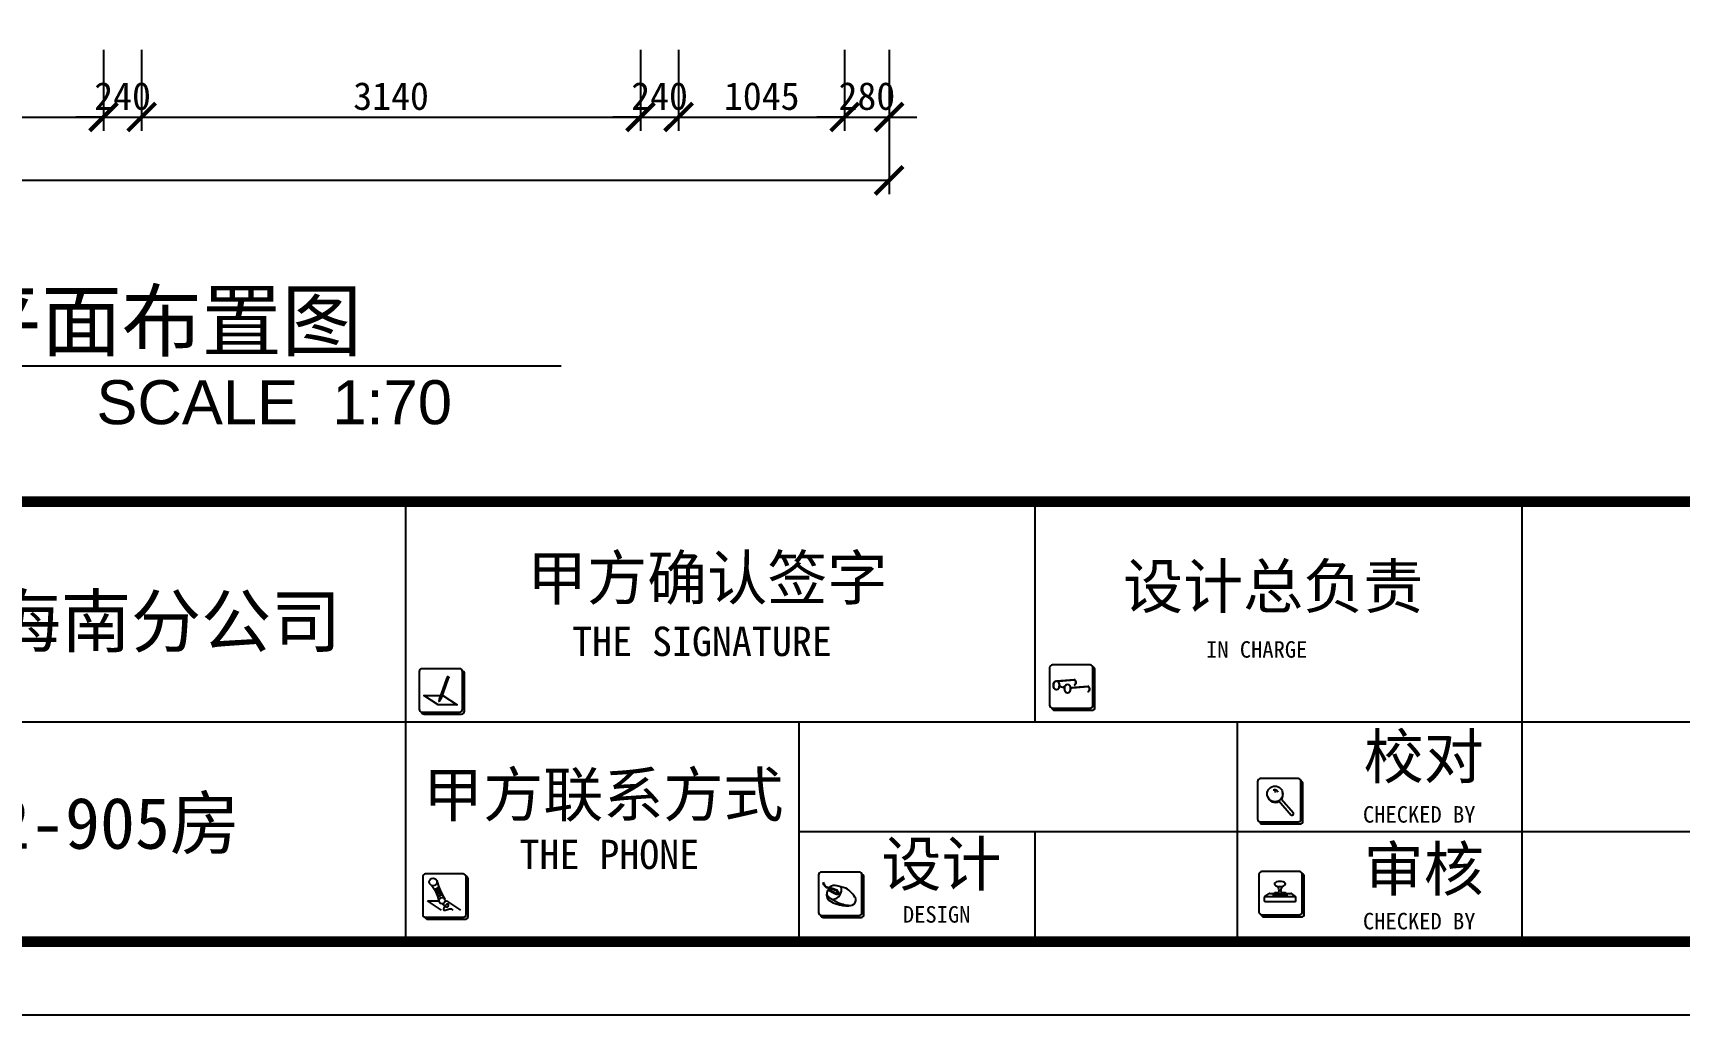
# Model space of a CAD drawing. Header units: millimetres. Extents: x -1705246 to 222838, y -3231245 to 126310.
# Drawn here: x -47214 to -36852, y -10042 to -3855 of the extents above; entities that cross this region are included whole.
import ezdxf
from ezdxf.enums import TextEntityAlignment as Align

# ---------------------------------------------------------------- set-up
doc = ezdxf.new("R2010")
doc.units = ezdxf.units.MM
doc.header["$PDMODE"] = 35
doc.layers.add('0-01图框模板说明', color=2, linetype='Continuous')
doc.layers.add('0-02图框细线', color=136, linetype='Continuous')
doc.styles.add('ar', font='arial.ttf')
doc.styles.get("Standard").update_dxf_attribs({"font": ''})
doc.styles.add('黑体', font='simhei.ttf')
doc.styles.get('Standard').set_extended_font_data('SimSun')
doc.dimstyles.new('ISO-25', dxfattribs={"dimscale": 70, "dimtxt": 2.5, "dimasz": 2.5, "dimexe": 1.25, "dimexo": 0.625, "dimtad": 1, "dimdec": 0, "dimtxsty": 'Standard', "dimblk": 'ARCHTICK', "dimcen": 2.5, "dimclrd": 251, "dimclre": 251, "dimclrt": 3, "dimadec": 0, "dimazin": 0, "dimtfac": 1, "dimtdec": 0, "dimtix": 1, "dimtmove": 2, "dimatfit": 3, "dimfxl": 1, "dimarcsym": 0})

# ---------------------------------------------------------------- blocks, each defined once
blk = doc.blocks.new('_ArchTick')
at = {"color": 0, "linetype": 'ByBlock', "const_width": 0.15}
blk.add_lwpolyline([(-0.5, -0.5), (0.5, 0.5)], dxfattribs=at)
blk = doc.blocks.new('*D425')
at = {"color": 251, "lineweight": -2}
for p, q in [((-50860, -3962), (-50860, -4472)), ((-46770, -3962), (-46770, -4472)), ((-50860, -4385), (-46770, -4385))]:
    blk.add_line(p, q, dxfattribs=at)
at = {"layer": 'Defpoints', "color": 0}
for p in [(-50860, -3918), (-46770, -3918), (-46770, -4385)]:
    blk.add_point(p, dxfattribs=at)
at = {"color": 251, "lineweight": -2, "xscale": 175, "yscale": 175, "zscale": 175, "rotation": 180}
blk.add_blockref('_ArchTick', (-50860, -4385), dxfattribs=at)
at = {"color": 251, "lineweight": -2, "xscale": 175, "yscale": 175, "zscale": 175}
blk.add_blockref('_ArchTick', (-46770, -4385), dxfattribs=at)
at = {"color": 3, "insert": (-48815, -4254), "char_height": 175, "attachment_point": 5}
blk.add_mtext('4090', dxfattribs=at)
blk = doc.blocks.new('*D426')
at = {"color": 251, "lineweight": -2}
for p, q in [((-46770, -3962), (-46770, -4472)), ((-46530, -3962), (-46530, -4472)), ((-46770, -4385), (-46945, -4385)), ((-46770, -4385), (-46530, -4385)), ((-46530, -4385), (-46355, -4385))]:
    blk.add_line(p, q, dxfattribs=at)
at = {"layer": 'Defpoints', "color": 0}
for p in [(-46770, -3918), (-46530, -3918), (-46530, -4385)]:
    blk.add_point(p, dxfattribs=at)
at = {"color": 251, "lineweight": -2, "xscale": 175, "yscale": 175, "zscale": 175}
blk.add_blockref('_ArchTick', (-46770, -4385), dxfattribs=at)
at = {"color": 251, "lineweight": -2, "xscale": 175, "yscale": 175, "zscale": 175, "rotation": 180}
blk.add_blockref('_ArchTick', (-46530, -4385), dxfattribs=at)
at = {"color": 3, "insert": (-46650, -4254), "char_height": 175, "attachment_point": 5}
blk.add_mtext('240', dxfattribs=at)
blk = doc.blocks.new('*D427')
at = {"color": 251, "lineweight": -2}
for p, q in [((-46530, -3962), (-46530, -4472)), ((-43390, -3962), (-43390, -4472)), ((-46530, -4385), (-43390, -4385))]:
    blk.add_line(p, q, dxfattribs=at)
at = {"layer": 'Defpoints', "color": 0}
for p in [(-46530, -3918), (-43390, -3918), (-43390, -4385)]:
    blk.add_point(p, dxfattribs=at)
at = {"color": 251, "lineweight": -2, "xscale": 175, "yscale": 175, "zscale": 175, "rotation": 180}
blk.add_blockref('_ArchTick', (-46530, -4385), dxfattribs=at)
at = {"color": 251, "lineweight": -2, "xscale": 175, "yscale": 175, "zscale": 175}
blk.add_blockref('_ArchTick', (-43390, -4385), dxfattribs=at)
at = {"color": 3, "insert": (-44960, -4254), "char_height": 175, "attachment_point": 5}
blk.add_mtext('3140', dxfattribs=at)
blk = doc.blocks.new('*D428')
at = {"color": 251, "lineweight": -2}
for p, q in [((-43390, -3962), (-43390, -4472)), ((-43150, -3962), (-43150, -4472)), ((-43390, -4385), (-43565, -4385)), ((-43390, -4385), (-43150, -4385)), ((-43150, -4385), (-42975, -4385))]:
    blk.add_line(p, q, dxfattribs=at)
at = {"layer": 'Defpoints', "color": 0}
for p in [(-43390, -3918), (-43150, -3918), (-43150, -4385)]:
    blk.add_point(p, dxfattribs=at)
at = {"color": 251, "lineweight": -2, "xscale": 175, "yscale": 175, "zscale": 175}
blk.add_blockref('_ArchTick', (-43390, -4385), dxfattribs=at)
at = {"color": 251, "lineweight": -2, "xscale": 175, "yscale": 175, "zscale": 175, "rotation": 180}
blk.add_blockref('_ArchTick', (-43150, -4385), dxfattribs=at)
at = {"color": 3, "insert": (-43270, -4254), "char_height": 175, "attachment_point": 5}
blk.add_mtext('240', dxfattribs=at)
blk = doc.blocks.new('*D429')
at = {"color": 251, "lineweight": -2}
for p, q in [((-43150, -3962), (-43150, -4472)), ((-42105, -3962), (-42105, -4472)), ((-43150, -4385), (-42105, -4385))]:
    blk.add_line(p, q, dxfattribs=at)
at = {"layer": 'Defpoints', "color": 0}
for p in [(-43150, -3918), (-42105, -3918), (-42105, -4385)]:
    blk.add_point(p, dxfattribs=at)
at = {"color": 251, "lineweight": -2, "xscale": 175, "yscale": 175, "zscale": 175, "rotation": 180}
blk.add_blockref('_ArchTick', (-43150, -4385), dxfattribs=at)
at = {"color": 251, "lineweight": -2, "xscale": 175, "yscale": 175, "zscale": 175}
blk.add_blockref('_ArchTick', (-42105, -4385), dxfattribs=at)
at = {"color": 3, "insert": (-42627, -4254), "char_height": 175, "attachment_point": 5}
blk.add_mtext('1045', dxfattribs=at)
blk = doc.blocks.new('*D430')
at = {"color": 251, "lineweight": -2}
for p, q in [((-42105, -3962), (-42105, -4472)), ((-41825, -3962), (-41825, -4472)), ((-42105, -4385), (-42280, -4385)), ((-42105, -4385), (-41825, -4385)), ((-41825, -4385), (-41650, -4385))]:
    blk.add_line(p, q, dxfattribs=at)
at = {"layer": 'Defpoints', "color": 0}
for p in [(-42105, -3918), (-41825, -3918), (-41825, -4385)]:
    blk.add_point(p, dxfattribs=at)
at = {"color": 251, "lineweight": -2, "xscale": 175, "yscale": 175, "zscale": 175}
blk.add_blockref('_ArchTick', (-42105, -4385), dxfattribs=at)
at = {"color": 251, "lineweight": -2, "xscale": 175, "yscale": 175, "zscale": 175, "rotation": 180}
blk.add_blockref('_ArchTick', (-41825, -4385), dxfattribs=at)
at = {"color": 3, "insert": (-41965, -4254), "char_height": 175, "attachment_point": 5}
blk.add_mtext('280', dxfattribs=at)
blk = doc.blocks.new('*D445')
at = {"color": 251, "lineweight": -2}
for p, q in [((-54290, -4429), (-54290, -4871)), ((-41825, -4429), (-41825, -4871)), ((-41825, -4784), (-54290, -4784))]:
    blk.add_line(p, q, dxfattribs=at)
at = {"layer": 'Defpoints', "color": 0}
for p in [(-54290, -4385), (-41825, -4385), (-54290, -4784)]:
    blk.add_point(p, dxfattribs=at)
at = {"color": 251, "lineweight": -2, "xscale": 175, "yscale": 175, "zscale": 175, "rotation": 180}
blk.add_blockref('_ArchTick', (-54290, -4784), dxfattribs=at)
at = {"color": 251, "lineweight": -2, "xscale": 175, "yscale": 175, "zscale": 175}
blk.add_blockref('_ArchTick', (-41825, -4784), dxfattribs=at)
at = {"color": 3, "insert": (-48057, -4652), "char_height": 175, "attachment_point": 5}
blk.add_mtext('12465', dxfattribs=at)

msp = doc.modelspace()

# ---------------------------------------------------------------- hatches: boundary and pattern name
at = {"layer": '0-01图框模板说明'}
for points in [[(-44510.2, -8114.9, -0.4142136), (-44528.4, -8133.1), (-44764.8, -8133.1, -0.071272), (-44769.9, -8132.4, 0.3481434), (-44752.2, -8146.4), (-44515.8, -8146.4, 0.4142136), (-44497.6, -8128.2), (-44497.6, -7891.9, 0.3331076), (-44510.7, -7874.4, -0.0577433), (-44510.2, -7878.6)], [(-40541.8, -8090.4, -0.4142136), (-40559.9, -8108.6), (-40796.3, -8108.6, -0.071272), (-40801.4, -8107.9, 0.3481434), (-40783.7, -8121.9), (-40547.3, -8121.9, 0.4142136), (-40529.2, -8103.7), (-40529.2, -7867.4, 0.3331076), (-40542.2, -7849.9, -0.0577433), (-40541.8, -7854.1)], [(-39233, -8807, -0.4142136), (-39251.2, -8825.1), (-39487.6, -8825.1, -0.071272), (-39492.7, -8824.4, 0.3481434), (-39475, -8838.4), (-39238.6, -8838.4, 0.4142136), (-39220.4, -8820.3), (-39220.4, -8583.9, 0.3331076), (-39233.5, -8566.4, -0.0577433), (-39233, -8570.6)], [(-44487.8, -9407.4, -0.4142136), (-44506, -9425.6), (-44742.3, -9425.6, -0.071272), (-44747.4, -9424.8, 0.3481434), (-44729.7, -9438.9), (-44493.4, -9438.9, 0.4142136), (-44475.2, -9420.7), (-44475.2, -9184.3, 0.3331076), (-44488.3, -9166.9, -0.0577433), (-44487.8, -9171)], [(-41996.3, -9395.9, -0.4142136), (-42014.5, -9414.1), (-42250.9, -9414.1, -0.071272), (-42256, -9413.4, 0.3481434), (-42238.3, -9427.4), (-42001.9, -9427.4, 0.4142136), (-41983.7, -9409.2), (-41983.7, -9172.9, 0.3331076), (-41996.8, -9155.4, -0.0577433), (-41996.3, -9159.6)], [(-39224, -9392.6, -0.4142136), (-39242.2, -9410.8), (-39478.6, -9410.8, -0.071272), (-39483.7, -9410, 0.3481434), (-39466, -9424), (-39229.6, -9424, 0.4142136), (-39211.5, -9405.9), (-39211.5, -9169.5, 0.3331076), (-39224.5, -9152.1, -0.0577433), (-39224, -9156.2)]]:
    msp.add_hatch(color=8, dxfattribs=at).paths.add_polyline_path(points)

# ---------------------------------------------------------------- linework, layer by layer
at = {"color": 2}
msp.add_line((-49280.3, -5953.3), (-43890, -5953.3), dxfattribs=at)
at = {"layer": '0-01图框模板说明', "color": 8}
for p, q in [((-40770.9, -7936.9), (-40660.4, -7928.2)), ((-40754.3, -7937.9), (-40659.3, -7930.3)), ((-40685, -7979.1), (-40574.5, -7970.3)), ((-40668.4, -7980), (-40573.3, -7972.4)), ((-44657.3, -8063.8), (-44658.3, -8066.8)), ((-44658.3, -8066.8), (-44658, -8068.8)), ((-44656.3, -8064.2), (-44658, -8068.8)), ((-44656.4, -8067.5), (-44658, -8068.8)), ((-44655.3, -8064.5), (-44656.4, -8067.5)), ((-39372.5, -8692.9), (-39294.6, -8782.4)), ((-39357.6, -8679.8), (-39280.1, -8768.8)), ((-44642, -9381), (-44731.4, -9322.2)), ((-44731.4, -9322.2), (-44658.2, -9322.2)), ((-44619.1, -9322.2), (-44611.5, -9322.2)), ((-44611.5, -9322.2), (-44522.1, -9381)), ((-42223.3, -9289.7), (-42223.3, -9289.7)), ((-42210.9, -9253.6), (-42166.5, -9276.3)), ((-42203, -9301), (-42147, -9332.2)), ((-42154.9, -9255.4), (-42199.4, -9238.8)), ((-42192.9, -9256.2), (-42192.9, -9256.2)), ((-42192.9, -9256.2), (-42160.9, -9274)), ((-42153.9, -9261.5), (-42188.1, -9247.6)), ((-42097.1, -9242.5), (-42154.3, -9227.2)), ((-42141.9, -9276.3), (-42132, -9281.8)), ((-39459.6, -9296.1), (-39432.1, -9277)), ((-39429.5, -9276.3), (-39401.4, -9276.3)), ((-39370, -9261.2), (-39370, -9255.6)), ((-39360, -9260.5), (-39360, -9255.6)), ((-39325.2, -9276.3), (-39295.5, -9276.3)), ((-39267.7, -9296.1), (-39292.8, -9277))]:
    msp.add_line(p, q, dxfattribs=at)
at = {"layer": '0-01图框模板说明', "color": 2, "const_width": 66.9}
msp.add_lwpolyline([(-28376.9, 16938.4), (-28376.9, -9580.4), (-66260.9, -9580.4), (-66260.9, 16938.4)], close=True, dxfattribs=at)
msp.add_lwpolyline([(-28376.9, -6808.4), (-66266.1, -6808.4)], dxfattribs=at)
at = {"layer": '0-01图框模板说明', "color": 8}
for points in [[(-44764.8, -8133.1), (-44528.4, -8133.1, 0.4142136), (-44510.2, -8114.9), (-44510.2, -7878.6, 0.4142136), (-44528.4, -7860.4), (-44764.8, -7860.4, 0.4142136), (-44782.9, -7878.6), (-44782.9, -8114.9, 0.4142136)], [(-40796.3, -8108.6), (-40559.9, -8108.6, 0.4142136), (-40541.8, -8090.4), (-40541.8, -7854.1, 0.4142136), (-40559.9, -7835.9), (-40796.3, -7835.9, 0.4142136), (-40814.5, -7854.1), (-40814.5, -8090.4, 0.4142136)], [(-44597.1, -7917.8), (-44607, -7914.2), (-44606.5, -7912.8, -0.4519616), (-44600.8, -7910.3), (-44599.4, -7910.8, -0.4184348), (-44596.6, -7916.4)], [(-39487.6, -8825.1), (-39251.2, -8825.1, 0.4142136), (-39233, -8807), (-39233, -8570.6, 0.4142136), (-39251.2, -8552.4), (-39487.6, -8552.4, 0.4142136), (-39505.7, -8570.6), (-39505.7, -8807, 0.4142136)], [(-44742.3, -9425.6), (-44506, -9425.6, 0.4142136), (-44487.8, -9407.4), (-44487.8, -9171, 0.4142136), (-44506, -9152.9), (-44742.3, -9152.9, 0.4142136), (-44760.5, -9171), (-44760.5, -9407.4, 0.4142136)], [(-42250.9, -9414.1), (-42014.5, -9414.1, 0.4142136), (-41996.3, -9395.9), (-41996.3, -9159.6, 0.4142136), (-42014.5, -9141.4), (-42250.9, -9141.4, 0.4142136), (-42269, -9159.6), (-42269, -9395.9, 0.4142136)], [(-39478.6, -9410.8), (-39242.2, -9410.8, 0.4142136), (-39224, -9392.6), (-39224, -9156.2, 0.4142136), (-39242.2, -9138), (-39478.6, -9138, 0.4142136), (-39496.8, -9156.2), (-39496.8, -9392.6, 0.4142136)], [(-39455.9, -9294.6), (-39271.5, -9294.6, -0.4142136), (-39266.2, -9299.9), (-39266.2, -9323.8, -0.4142136), (-39271.5, -9329.1), (-39455.9, -9329.1, -0.4142136), (-39461.2, -9323.8), (-39461.2, -9299.9, -0.4142136)]]:
    msp.add_lwpolyline(points, format="xyb", close=True, dxfattribs=at)
for points in [[(-44769.9, -8132.4, 0.3481435), (-44752.2, -8146.4), (-44515.8, -8146.4, 0.4142136), (-44497.6, -8128.2), (-44497.6, -7891.9, 0.3331075), (-44510.7, -7874.4)], [(-40801.4, -8107.9, 0.3481435), (-40783.7, -8121.9), (-40547.3, -8121.9, 0.4142136), (-40529.2, -8103.7), (-40529.2, -7867.4, 0.3331075), (-40542.2, -7849.9)], [(-39492.7, -8824.4, 0.3481435), (-39475, -8838.4), (-39238.6, -8838.4, 0.4142136), (-39220.4, -8820.3), (-39220.4, -8583.9, 0.3331075), (-39233.5, -8566.4)], [(-44747.4, -9424.8, 0.3481435), (-44729.7, -9438.9), (-44493.4, -9438.9, 0.4142136), (-44475.2, -9420.7), (-44475.2, -9184.3, 0.3331075), (-44488.3, -9166.9)], [(-42256, -9413.4, 0.3481435), (-42238.3, -9427.4), (-42001.9, -9427.4, 0.4142136), (-41983.7, -9409.2), (-41983.7, -9172.9, 0.3331075), (-41996.8, -9155.4)], [(-39483.7, -9410, 0.3481435), (-39466, -9424), (-39229.6, -9424, 0.4142136), (-39211.5, -9405.9), (-39211.5, -9169.5, 0.3331075), (-39224.5, -9152.1)]]:
    msp.add_lwpolyline(points, format="xyb", dxfattribs=at)
for points in [[(-44600.5, -7927.1), (-44610.4, -7923.4), (-44653.4, -8041.7), (-44643.5, -8045.3)], [(-44596.9, -7917.9), (-44607.3, -7914.1), (-44610.7, -7923.3), (-44600.2, -7927.1)], [(-44655.3, -8064.5), (-44657.3, -8063.8), (-44653.4, -8041.7), (-44643.5, -8045.3)], [(-39405.5, -9278.7), (-39321.5, -9278.7), (-39321.5, -9288.8), (-39405.5, -9288.8)]]:
    msp.add_lwpolyline(points, close=True, dxfattribs=at)
for points in [[(-44637.8, -8029.7), (-44633.9, -8029.7), (-44544.5, -8088.5), (-44664.4, -8088.5), (-44753.8, -8029.7), (-44649.1, -8029.7)], [(-39350.3, -9270.6), (-39333.5, -9270.6), (-39321.5, -9278.7), (-39405.5, -9278.7), (-39392.2, -9270.6), (-39379.2, -9270.6)]]:
    msp.add_lwpolyline(points, dxfattribs=at)
for centre, radius in [((-39396.1, -8649.1), 49.2), ((-44695.1, -9203.6), 24.2), ((-44679.4, -9250.8), 3.46), ((-44672.7, -9263.9), 3.46), ((-44671.2, -9246.6), 3.46), ((-44666.6, -9277.7), 3.46), ((-44664.5, -9259.6), 3.46), ((-44663.1, -9241.7), 3.46), ((-44659.6, -9293.7), 3.46), ((-44658.4, -9273.4), 3.46), ((-44656.4, -9254.7), 3.46), ((-44638.6, -9322.2), 19.6), ((-44651.4, -9289.4), 3.46), ((-44650.2, -9268.5), 3.46), ((-44643.3, -9284.5), 3.46)]:
    msp.add_circle(centre, radius, dxfattribs=at)
for centre, radius, start, end in [((-40745.2, -7970.6), 34, 105.75698, 120.90147), ((-40743.6, -8004.6), 29.7, 39.93772, 115.08211), ((-40733.3, -7954.1), 22.1, 194.48109, 315.05273), ((-40754.3, -7938.3), 0.454, 94.53797, 105.75698), ((-40667, -7946.2), 19.2, 298.71142, 70.12693), ((-40659.3, -7930.8), 0.454, 62.53976, 94.53797), ((-40667.5, -7946.6), 18.3, 300.32853, 62.53976), ((-40657.9, -7962.7), 0.466, 133.83275, 294.27982), ((-40581, -7988.4), 19.2, 298.71142, 70.12693), ((-40573.3, -7972.9), 0.454, 62.53976, 94.53797), ((-40581.5, -7988.7), 18.3, 300.32853, 62.53976), ((-40659.2, -8012.7), 34, 105.75698, 138.68122), ((-40668.3, -7980.4), 0.454, 94.53797, 105.75698), ((-40572, -8004.8), 0.466, 133.83275, 294.27982), ((-39395, -8653.4), 49.2, 191.50537, 300.50305), ((-39398.2, -8648.5), 24.6, 22.4479, 114.91738), ((-39404.3, -8636.9), 11.5, 340.03412, 111.51774), ((-39395, -8653.4), 49.2, 323.79176, 16.59293), ((-39290.1, -8772.8), 10.8, 246.29169, 21.68237), ((-44851, -9359.2), 196.4, 10.86532, 46.01339), ((-44165.7, -9046), 528.1, 196.35478, 210.12826), ((-42155.1, -9284.2), 63.4, 172.23155, 207.50847), ((-42188.8, -9275.6), 29.1, 158.18292, 240.90017), ((-42092.9, -9324), 136.4, 139.32492, 154.28325), ((-42091.1, -9153.5), 200.1, 233.07145, 279.66773), ((-42167.4, -9273.2), 47.8, 74.0812, 127.26399), ((-42191, -9251.6), 4.95, 54.17545, 246.924), ((-42187.7, -9250.8), 63.8, 277.38404, 14.54168), ((-42151.8, -9251.7), 28.7, 239.14426, 279.65487), ((-42159, -9266.9), 7.36, 255.59476, 46.20559), ((-42168.1, -9280.9), 28.7, 22.14548, 62.65609), ((-42148.2, -9272.8), 7.27, 279.65487, 22.14548), ((-42191.4, -9395.2), 179.5, 28.78399, 58.3007), ((-42070.4, -9316.1), 37, 290.37624, 11.42411), ((-39429.5, -9281.6), 5.3, 90, 119.87718), ((-39365, -9126.2), 105.6, 259.24495, 280.75505), ((-39408.8, -9260.8), 39.1, 7.60876, 51.99549), ((-39386.7, -9254), 18.2, 284.90703, 336.82099), ((-39364.7, -9244.8), 31.9, 237.03411, 302.96589), ((-39321.2, -9260.8), 39.1, 128.00451, 172.39124), ((-39356.2, -9260.5), 3.71, 180, 209.57661), ((-39342.6, -9252.8), 19.4, 209.57661, 255.90559), ((-39295.5, -9281.6), 5.3, 58.64341, 90), ((-42066.9, -9171.6), 179.5, 243.49964, 273.01635)]:
    msp.add_arc(centre, radius, start, end, dxfattribs=at)
for centre in [(-40772.5, -7965.1), (-40770.6, -7965.9), (-40702.7, -7985.5), (-40701.3, -7986.5)]:
    msp.add_ellipse(centre, major_axis=(0, 28.2), ratio=0.6460175, dxfattribs=at)
msp.add_ellipse((-39365, -9216.8), major_axis=(34.7, 0), ratio=0.4609325, start_param=-0.967391, end_param=4.1089837, dxfattribs=at)
for points in [[(-42205.3, -9243.5), (-42225.4, -9240.7), (-42235.2, -9230.1), (-42240.1, -9207.5)], [(-42203.2, -9239.7), (-42226.1, -9239.5), (-42233.5, -9222.5), (-42237.9, -9205.5)]]:
    msp.add_open_spline(points, degree=3, dxfattribs=at)
msp.add_spline([(-44638.6, -9341.7), (-44599.9, -9358.7), (-44598.8, -9345.5), (-44616.2, -9349.7), (-44627.3, -9381), (-44579.3, -9372.9), (-44571.4, -9381)], degree=3, dxfattribs=at)
at = {"layer": '0-02图框细线'}
for p, q in [((-44866.5, -9580.4), (-44866.5, -6808.4)), ((-40905.7, -8194.4), (-40905.7, -6808.4)), ((-37840.9, -8194.4), (-37840.9, -6808.4)), ((-57366.1, -8194.4), (-28376.9, -8194.4)), ((-42391.2, -9580.4), (-42391.2, -8194.4)), ((-39631.3, -9580.4), (-39631.3, -8194.4)), ((-37840.9, -9580.4), (-37840.9, -8194.4)), ((-28376.9, -8887.4), (-42391.2, -8887.4)), ((-40905.7, -9580.4), (-40905.7, -8887.4))]:
    msp.add_line(p, q, dxfattribs=at)
msp.add_lwpolyline([(-27914.9, 17400.4), (-27914.9, -10042.4), (-66722.9, -10042.4), (-66722.9, 17400.4)], close=True, dxfattribs=at)

# ---------------------------------------------------------------- texts
at = {"color": 2, "style": 'ar'}
msp.add_text('SCALE  1:70', height=277.2, dxfattribs=at).set_placement((-46814.7, -6320.2))
at = {"color": 2, "style": 'ar', "flags": 8}
msp.add_attdef('平面布置图', text='原始结构图', height=369.6, dxfattribs=at).set_placement((-46404.2, -5661.7), align=Align.MIDDLE)
at = {"layer": '0-02图框细线', "attachment_point": 4}
for s, insert, char_height in [('{\\fSimSun|b0|i0|c134|p2;甲方确认签字}', (-44104.4, -7303.5), 277.2), ('{\\fSimSun|b0|i0|c134|p2;设计总负责}', (-40352.7, -7356.7), 277.2), ('{\\fSimSun|b0|i0|c134|p2;THE SIGNATURE}', (-43820.2, -7689.6), 184.8), ('{\\fSimSun|b0|i0|c134|p2;IN CHARGE}', (-39829.8, -7739.8), 104.119), ('{\\fSimSun|b0|i0|c134|p2;校对}', (-38837.9, -8428.3), 277.2), ('{\\fSimSun|b0|i0|c134|p2;甲方联系方式}', (-44758.4, -8669.4), 277.2), ('{\\fSimSun|b0|i0|c134|p2;CHECKED BY}', (-38842.3, -8778.9), 104.119), ('{\\fSimSun|b0|i0|c134|p2;THE PHONE}', (-44151.8, -9031.4), 184.8), ('{\\fSimSun|b0|i0|c134|p2;设计}', (-41873.8, -9105.6), 277.2), ('{\\fSimSun|b0|i0|c134|p2;审核}', (-38837.9, -9137), 277.2), ('{\\fSimSun|b0|i0|c134|p2;DESIGN}', (-41738, -9408.8), 104.119), ('{\\fSimSun|b0|i0|c134|p2;CHECKED BY}', (-38842.3, -9451.2), 104.119)]:
    msp.add_mtext(s, dxfattribs=dict(at, insert=insert, char_height=char_height))
at = {"layer": '0-02图框细线', "char_height": 323.4, "attachment_point": 5, "style": '黑体'}
for s, insert in [('亿亚达装饰集团海南分公司', (-47920.5, -7579.4)), ('{\\fSimSun|b0|i0|c134|p2;碧海金珠6-2-905房}', (-47783.7, -8851))]:
    msp.add_mtext(s, dxfattribs=dict(at, insert=insert))

# ---------------------------------------------------------------- dimensions: what is measured, and where the dimension line sits
for base, p1, p2, picture, middle in [((-46769.9, -4384.9), (-50859.9, -3917.8), (-46769.9, -3917.8), '*D425', (-48814.9, -4253.7)), ((-46529.9, -4384.9), (-46769.9, -3917.8), (-46529.9, -3917.8), '*D426', (-46649.9, -4253.7)), ((-43389.9, -4384.9), (-46529.9, -3917.8), (-43389.9, -3917.8), '*D427', (-44959.9, -4253.7)), ((-43149.9, -4384.9), (-43389.9, -3917.8), (-43149.9, -3917.8), '*D428', (-43269.9, -4253.7)), ((-42104.9, -4384.9), (-43149.9, -3917.8), (-42104.9, -3917.8), '*D429', (-42627.4, -4253.7)), ((-41824.9, -4384.9), (-42104.9, -3917.8), (-41824.9, -3917.8), '*D430', (-41964.9, -4253.7))]:
    dim = msp.add_linear_dim(base=base, p1=p1, p2=p2, dimstyle='ISO-25')
    dim.commit()
    dim.dimension.update_dxf_attribs({"geometry": picture, "text_midpoint": middle})
at = {"color": 0}
dim = msp.add_linear_dim(base=(-54289.9, -4783.7), p1=(-41824.9, -4384.9), p2=(-54289.9, -4384.9), dimstyle='ISO-25', dxfattribs=at)
dim.commit()
dim.dimension.update_dxf_attribs({"geometry": '*D445', "text_midpoint": (-48057.4, -4652.4)})

doc.saveas('drawing.dxf')
